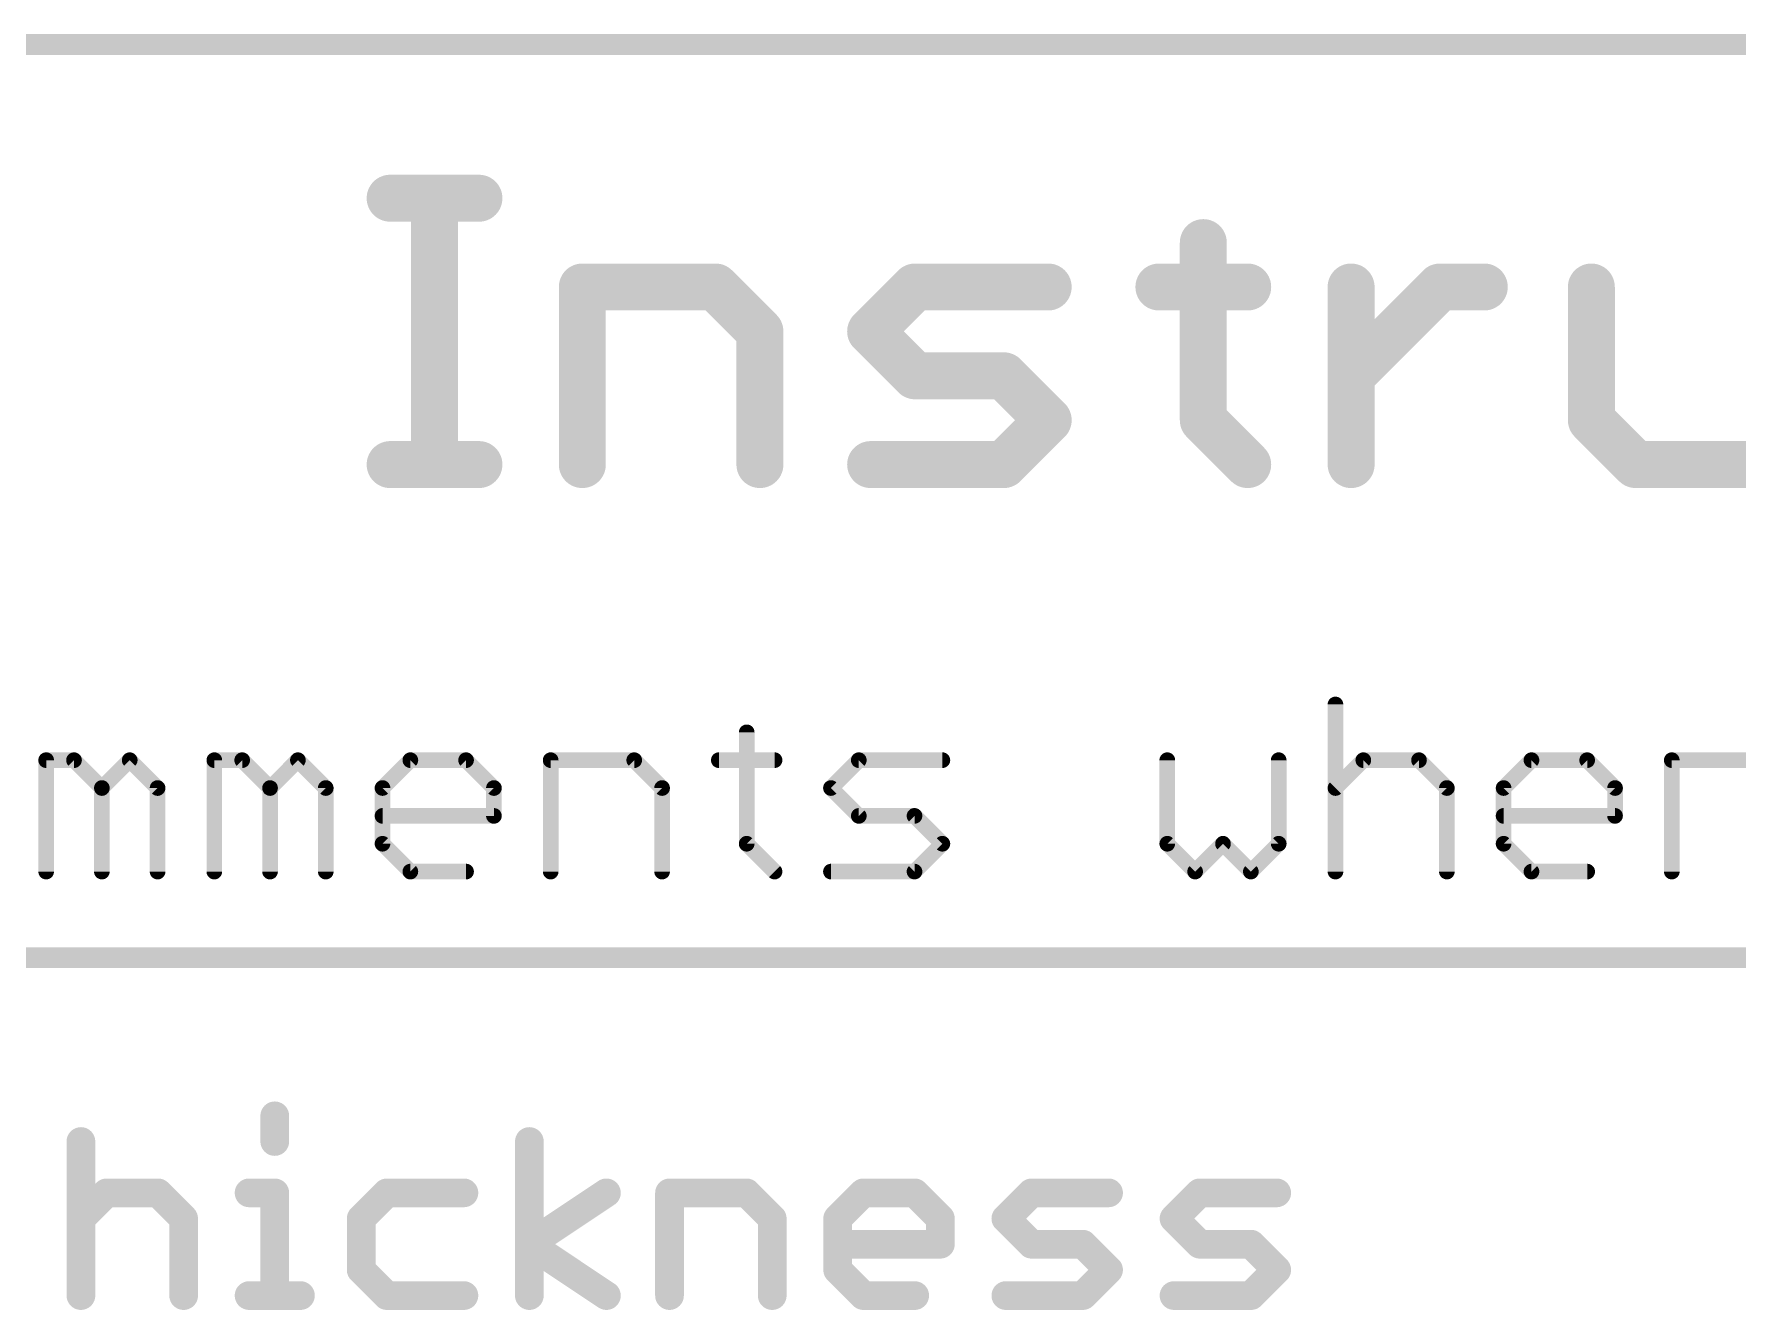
# Model space of a CAD drawing. Extents: x -34 to 73, y -65 to 31.
# Drawn here: x -12.87 to 3.72, y -26.29 to -13.87 of the extents above; entities that cross this region are included whole.
import ezdxf

# ---------------------------------------------------------------- set-up
doc = ezdxf.new("R2010")
doc.units = 0
doc.layers.add('51', color=53, linetype='CONTINUOUS')

msp = doc.modelspace()

# ---------------------------------------------------------------- linework, layer by layer
at = {"layer": '51'}
for points, const_width in [([(-34.29, -13.97), (67.31, -13.97)], 0.2032), ([(-9.4034, -15.4664), (-8.5391, -15.4664)], 0.4572), ([(-8.9713, -18.0594), (-8.9713, -15.4664)], 0.4572), ([(-1.4871, -15.8986), (-1.4871, -17.6272)], 0.4572), ([(-7.5324, -18.0594), (-7.5324, -16.3307)], 0.4572), ([(-7.5324, -16.3307), (-6.2359, -16.3307)], 0.4572), ([(-6.2359, -16.3307), (-5.8037, -16.7629)], 0.4572), ([(-4.7258, -16.7629), (-4.2937, -16.3307)], 0.4572), ([(-4.2937, -16.3307), (-2.9972, -16.3307)], 0.4572), ([(-1.9193, -16.3307), (-1.0549, -16.3307)], 0.4572), ([(-0.0482, -18.0594), (-0.0482, -16.3307)], 0.4572), ([(-0.0482, -17.1951), (0.8161, -16.3307)], 0.4572), ([(0.8161, -16.3307), (1.2483, -16.3307)], 0.4572), ([(2.2906, -16.3307), (2.2906, -17.6272)], 0.4572), ([(-5.8037, -16.7629), (-5.8037, -18.0594)], 0.4572), ([(-4.2937, -17.1951), (-4.7258, -16.7629)], 0.4572), ([(-3.4293, -17.1951), (-4.2937, -17.1951)], 0.4572), ([(-2.9972, -17.6272), (-3.4293, -17.1951)], 0.4572), ([(-3.4293, -18.0594), (-2.9972, -17.6272)], 0.4572), ([(-1.4871, -17.6272), (-1.0549, -18.0594)], 0.4572), ([(2.2906, -17.6272), (2.7227, -18.0594)], 0.4572), ([(-9.4034, -18.0594), (-8.5391, -18.0594)], 0.4572), ([(-4.7258, -18.0594), (-3.4293, -18.0594)], 0.4572), ([(2.7227, -18.0594), (4.0192, -18.0594)], 0.4572), ([(-0.2007, -20.3948), (-0.2007, -22.0218)], 0.1524), ([(-5.9324, -20.666), (-5.9324, -21.7506)], 0.1524), ([(-12.7522, -22.0218), (-12.7522, -20.9371)], 0.1524), ([(-12.7522, -20.9371), (-12.481, -20.9371)], 0.1524), ([(-12.481, -20.9371), (-12.2099, -21.2083)], 0.1524), ([(-12.2099, -21.2083), (-11.9387, -20.9371)], 0.1524), ([(-11.9387, -20.9371), (-11.6675, -21.2083)], 0.1524), ([(-11.1151, -22.0218), (-11.1151, -20.9371)], 0.1524), ([(-11.1151, -20.9371), (-10.8439, -20.9371)], 0.1524), ([(-10.8439, -20.9371), (-10.5727, -21.2083)], 0.1524), ([(-10.5727, -21.2083), (-10.3016, -20.9371)], 0.1524), ([(-10.3016, -20.9371), (-10.0304, -21.2083)], 0.1524), ([(-9.4779, -21.2083), (-9.2067, -20.9371)], 0.1524), ([(-9.2067, -20.9371), (-8.6644, -20.9371)], 0.1524), ([(-8.6644, -20.9371), (-8.3932, -21.2083)], 0.1524), ([(-7.8407, -22.0218), (-7.8407, -20.9371)], 0.1524), ([(-7.8407, -20.9371), (-7.0272, -20.9371)], 0.1524), ([(-7.0272, -20.9371), (-6.7561, -21.2083)], 0.1524), ([(-6.2036, -20.9371), (-5.6613, -20.9371)], 0.1524), ([(-5.1121, -21.2083), (-4.841, -20.9371)], 0.1524), ([(-4.841, -20.9371), (-4.0275, -20.9371)], 0.1524), ([(-1.8378, -20.9371), (-1.8378, -21.7506)], 0.1524), ([(-0.7532, -21.7506), (-0.7532, -20.9371)], 0.1524), ([(-0.2007, -21.2083), (0.0705, -20.9371)], 0.1524), ([(0.0705, -20.9371), (0.6128, -20.9371)], 0.1524), ([(0.6128, -20.9371), (0.884, -21.2083)], 0.1524), ([(1.4365, -21.2083), (1.7076, -20.9371)], 0.1524), ([(1.7076, -20.9371), (2.25, -20.9371)], 0.1524), ([(2.25, -20.9371), (2.5211, -21.2083)], 0.1524), ([(3.0736, -22.0218), (3.0736, -20.9371)], 0.1524), ([(3.0736, -20.9371), (3.8871, -20.9371)], 0.1524), ([(-12.2099, -21.2083), (-12.2099, -22.0218)], 0.1524), ([(-11.6675, -21.2083), (-11.6675, -22.0218)], 0.1524), ([(-10.5727, -21.2083), (-10.5727, -22.0218)], 0.1524), ([(-10.0304, -21.2083), (-10.0304, -22.0218)], 0.1524), ([(-9.4779, -21.7506), (-9.4779, -21.2083)], 0.1524), ([(-8.3932, -21.2083), (-8.3932, -21.4795)], 0.1524), ([(-6.7561, -21.2083), (-6.7561, -22.0218)], 0.1524), ([(-4.841, -21.4795), (-5.1121, -21.2083)], 0.1524), ([(0.884, -21.2083), (0.884, -22.0218)], 0.1524), ([(1.4365, -21.7506), (1.4365, -21.2083)], 0.1524), ([(2.5211, -21.2083), (2.5211, -21.4795)], 0.1524), ([(-8.3932, -21.4795), (-9.4779, -21.4795)], 0.1524), ([(-4.2987, -21.4795), (-4.841, -21.4795)], 0.1524), ([(-4.0275, -21.7506), (-4.2987, -21.4795)], 0.1524), ([(2.5211, -21.4795), (1.4365, -21.4795)], 0.1524), ([(-9.2067, -22.0218), (-9.4779, -21.7506)], 0.1524), ([(-5.9324, -21.7506), (-5.6613, -22.0218)], 0.1524), ([(-4.2987, -22.0218), (-4.0275, -21.7506)], 0.1524), ([(-1.8378, -21.7506), (-1.5667, -22.0218)], 0.1524), ([(-1.5667, -22.0218), (-1.2955, -21.7506)], 0.1524), ([(-1.2955, -21.7506), (-1.0243, -22.0218)], 0.1524), ([(-1.0243, -22.0218), (-0.7532, -21.7506)], 0.1524), ([(1.7076, -22.0218), (1.4365, -21.7506)], 0.1524), ([(-8.6644, -22.0218), (-9.2067, -22.0218)], 0.1524), ([(-5.1121, -22.0218), (-4.2987, -22.0218)], 0.1524), ([(2.25, -22.0218), (1.7076, -22.0218)], 0.1524), ([(-34.29, -22.86), (67.31, -22.86)], 0.2032), ([(-10.5267, -24.3994), (-10.5267, -24.6494)], 0.2794), ([(-12.4139, -24.6494), (-12.4139, -26.1493)], 0.2794), ([(-8.0481, -26.1493), (-8.0481, -24.6494)], 0.2794), ([(-12.4139, -25.3994), (-12.1639, -25.1494)], 0.2794), ([(-12.1639, -25.1494), (-11.6639, -25.1494)], 0.2794), ([(-11.6639, -25.1494), (-11.4139, -25.3994)], 0.2794), ([(-10.7767, -25.1494), (-10.5267, -25.1494)], 0.2794), ([(-10.5267, -25.1494), (-10.5267, -26.1493)], 0.2794), ([(-9.4353, -25.1494), (-9.6853, -25.3994)], 0.2794), ([(-8.6854, -25.1494), (-9.4353, -25.1494)], 0.2794), ([(-8.0481, -25.6493), (-7.2982, -25.1494)], 0.2794), ([(-6.6838, -26.1493), (-6.6838, -25.1494)], 0.2794), ([(-6.6838, -25.1494), (-5.9339, -25.1494)], 0.2794), ([(-5.9339, -25.1494), (-5.6839, -25.3994)], 0.2794), ([(-5.0467, -25.3994), (-4.7967, -25.1494)], 0.2794), ([(-4.7967, -25.1494), (-4.2967, -25.1494)], 0.2794), ([(-4.2967, -25.1494), (-4.0467, -25.3994)], 0.2794), ([(-3.4095, -25.3994), (-3.1595, -25.1494)], 0.2794), ([(-3.1595, -25.1494), (-2.4096, -25.1494)], 0.2794), ([(-1.7724, -25.3994), (-1.5224, -25.1494)], 0.2794), ([(-1.5224, -25.1494), (-0.7724, -25.1494)], 0.2794), ([(-11.4139, -25.3994), (-11.4139, -26.1493)], 0.2794), ([(-9.6853, -25.3994), (-9.6853, -25.8993)], 0.2794), ([(-5.6839, -25.3994), (-5.6839, -26.1493)], 0.2794), ([(-5.0467, -25.8993), (-5.0467, -25.3994)], 0.2794), ([(-4.0467, -25.3994), (-4.0467, -25.6493)], 0.2794), ([(-3.1595, -25.6493), (-3.4095, -25.3994)], 0.2794), ([(-1.5224, -25.6493), (-1.7724, -25.3994)], 0.2794), ([(-7.2982, -26.1493), (-8.0481, -25.6493)], 0.2794), ([(-4.0467, -25.6493), (-5.0467, -25.6493)], 0.2794), ([(-2.6596, -25.6493), (-3.1595, -25.6493)], 0.2794), ([(-2.4096, -25.8993), (-2.6596, -25.6493)], 0.2794), ([(-1.0224, -25.6493), (-1.5224, -25.6493)], 0.2794), ([(-0.7724, -25.8993), (-1.0224, -25.6493)], 0.2794), ([(-9.6853, -25.8993), (-9.4353, -26.1493)], 0.2794), ([(-4.7967, -26.1493), (-5.0467, -25.8993)], 0.2794), ([(-2.6596, -26.1493), (-2.4096, -25.8993)], 0.2794), ([(-1.0224, -26.1493), (-0.7724, -25.8993)], 0.2794), ([(-10.7767, -26.1493), (-10.2768, -26.1493)], 0.2794), ([(-9.4353, -26.1493), (-8.6854, -26.1493)], 0.2794), ([(-4.2967, -26.1493), (-4.7967, -26.1493)], 0.2794), ([(-3.4095, -26.1493), (-2.6596, -26.1493)], 0.2794), ([(-1.7724, -26.1493), (-1.0224, -26.1493)], 0.2794)]:
    msp.add_lwpolyline(points, dxfattribs=dict(at, const_width=const_width))
for points, const_width in [([(-9.4034, -15.3521, 1), (-9.4034, -15.5807)], 0.2286), ([(-8.857, -15.4664, 1), (-9.0856, -15.4664)], 0.2286), ([(-8.5391, -15.5807, 1), (-8.5391, -15.3521)], 0.2286), ([(-1.3728, -15.8986, 1), (-1.6014, -15.8986)], 0.2286), ([(-7.4181, -16.3307, 1), (-7.6467, -16.3307)], 0.2286), ([(-7.5324, -16.2164, 1), (-7.5324, -16.445)], 0.2286), ([(-6.1551, -16.2499, 1), (-6.3167, -16.4115)], 0.2286), ([(-6.2359, -16.445, 1), (-6.2359, -16.2164)], 0.2286), ([(-4.2937, -16.2164, 1), (-4.2937, -16.445)], 0.2286), ([(-4.2128, -16.4115, 1), (-4.3745, -16.2499)], 0.2286), ([(-2.9972, -16.445, 1), (-2.9972, -16.2164)], 0.2286), ([(-1.9193, -16.2164, 1), (-1.9193, -16.445)], 0.2286), ([(-1.0549, -16.445, 1), (-1.0549, -16.2164)], 0.2286), ([(0.0661, -16.3307, 1), (-0.1625, -16.3307)], 0.2286), ([(0.8161, -16.2164, 1), (0.8161, -16.445)], 0.2286), ([(0.8969, -16.4115, 1), (0.7353, -16.2499)], 0.2286), ([(1.2483, -16.445, 1), (1.2483, -16.2164)], 0.2286), ([(2.4049, -16.3307, 1), (2.1763, -16.3307)], 0.2286), ([(-5.6894, -16.7629, 1), (-5.918, -16.7629)], 0.2286), ([(-5.8845, -16.8437, 1), (-5.7229, -16.6821)], 0.2286), ([(-4.645, -16.6821, 1), (-4.8067, -16.8437)], 0.2286), ([(-4.8067, -16.6821, 1), (-4.645, -16.8437)], 0.2286), ([(-4.2937, -17.0808, 1), (-4.2937, -17.3094)], 0.2286), ([(-4.3745, -17.2759, 1), (-4.2128, -17.1142)], 0.2286), ([(-3.3485, -17.1142, 1), (-3.5102, -17.2759)], 0.2286), ([(-3.4293, -17.3094, 1), (-3.4293, -17.0808)], 0.2286), ([(-0.1291, -17.1142, 1), (0.0326, -17.2759)], 0.2286), ([(-2.9163, -17.7081, 1), (-3.078, -17.5464)], 0.2286), ([(-1.4063, -17.5464, 1), (-1.5679, -17.7081)], 0.2286), ([(2.3714, -17.5464, 1), (2.2097, -17.7081)], 0.2286), ([(-3.078, -17.7081, 1), (-2.9163, -17.5464)], 0.2286), ([(-1.6014, -17.6272, 1), (-1.3728, -17.6272)], 0.2286), ([(2.1763, -17.6272, 1), (2.4049, -17.6272)], 0.2286), ([(-9.4034, -17.9451, 1), (-9.4034, -18.1737)], 0.2286), ([(-8.5391, -18.1737, 1), (-8.5391, -17.9451)], 0.2286), ([(-4.7258, -17.9451, 1), (-4.7258, -18.1737)], 0.2286), ([(-3.5102, -17.9786, 1), (-3.3485, -18.1402)], 0.2286), ([(-3.4293, -18.1737, 1), (-3.4293, -17.9451)], 0.2286), ([(-1.1358, -18.1402, 1), (-0.9741, -17.9786)], 0.2286), ([(2.7227, -17.9451, 1), (2.7227, -18.1737)], 0.2286), ([(2.6419, -18.1402, 1), (2.8035, -17.9786)], 0.2286), ([(-9.0856, -18.0594, 1), (-8.857, -18.0594)], 0.2286), ([(-7.6467, -18.0594, 1), (-7.4181, -18.0594)], 0.2286), ([(-5.918, -18.0594, 1), (-5.6894, -18.0594)], 0.2286), ([(-0.1625, -18.0594, 1), (0.0661, -18.0594)], 0.2286), ([(-0.1626, -20.3948, 1), (-0.2388, -20.3948)], 0.0762), ([(-5.8943, -20.666, 1), (-5.9705, -20.666)], 0.0762), ([(-12.7141, -20.9371, 1), (-12.7903, -20.9371)], 0.0762), ([(-12.7522, -20.899, 1), (-12.7522, -20.9752)], 0.0762), ([(-12.4541, -20.9102, 1), (-12.508, -20.9641)], 0.0762), ([(-12.481, -20.9752, 1), (-12.481, -20.899)], 0.0762), ([(-11.9118, -20.9102, 1), (-11.9657, -20.9641)], 0.0762), ([(-11.9118, -20.9641, 1), (-11.9657, -20.9102)], 0.0762), ([(-11.077, -20.9371, 1), (-11.1532, -20.9371)], 0.0762), ([(-11.1151, -20.899, 1), (-11.1151, -20.9752)], 0.0762), ([(-10.8169, -20.9102, 1), (-10.8708, -20.9641)], 0.0762), ([(-10.8439, -20.9752, 1), (-10.8439, -20.899)], 0.0762), ([(-10.2746, -20.9102, 1), (-10.3285, -20.9641)], 0.0762), ([(-10.2746, -20.9641, 1), (-10.3285, -20.9102)], 0.0762), ([(-9.2067, -20.899, 1), (-9.2067, -20.9752)], 0.0762), ([(-9.1798, -20.9641, 1), (-9.2337, -20.9102)], 0.0762), ([(-8.6375, -20.9102, 1), (-8.6913, -20.9641)], 0.0762), ([(-8.6644, -20.9752, 1), (-8.6644, -20.899)], 0.0762), ([(-7.8026, -20.9371, 1), (-7.8788, -20.9371)], 0.0762), ([(-7.8407, -20.899, 1), (-7.8407, -20.9752)], 0.0762), ([(-7.0003, -20.9102, 1), (-7.0542, -20.9641)], 0.0762), ([(-7.0272, -20.9752, 1), (-7.0272, -20.899)], 0.0762), ([(-6.2036, -20.899, 1), (-6.2036, -20.9752)], 0.0762), ([(-5.6613, -20.9752, 1), (-5.6613, -20.899)], 0.0762), ([(-4.841, -20.899, 1), (-4.841, -20.9752)], 0.0762), ([(-4.814, -20.9641, 1), (-4.8679, -20.9102)], 0.0762), ([(-4.0275, -20.9752, 1), (-4.0275, -20.899)], 0.0762), ([(-1.7997, -20.9371, 1), (-1.8759, -20.9371)], 0.0762), ([(-0.7151, -20.9371, 1), (-0.7913, -20.9371)], 0.0762), ([(0.0705, -20.899, 1), (0.0705, -20.9752)], 0.0762), ([(0.0974, -20.9641, 1), (0.0435, -20.9102)], 0.0762), ([(0.6398, -20.9102, 1), (0.5859, -20.9641)], 0.0762), ([(0.6128, -20.9752, 1), (0.6128, -20.899)], 0.0762), ([(1.7076, -20.899, 1), (1.7076, -20.9752)], 0.0762), ([(1.7346, -20.9641, 1), (1.6807, -20.9102)], 0.0762), ([(2.2769, -20.9102, 1), (2.223, -20.9641)], 0.0762), ([(2.25, -20.9752, 1), (2.25, -20.899)], 0.0762), ([(3.1117, -20.9371, 1), (3.0355, -20.9371)], 0.0762), ([(3.0736, -20.899, 1), (3.0736, -20.9752)], 0.0762), ([(-12.1718, -21.2083, 1), (-12.248, -21.2083)], 0.0762), ([(-12.2368, -21.1814, 1), (-12.1829, -21.2352)], 0.0762), ([(-12.2368, -21.2352, 1), (-12.1829, -21.1814)], 0.0762), ([(-11.6294, -21.2083, 1), (-11.7056, -21.2083)], 0.0762), ([(-11.6945, -21.2352, 1), (-11.6406, -21.1814)], 0.0762), ([(-10.5346, -21.2083, 1), (-10.6108, -21.2083)], 0.0762), ([(-10.5997, -21.1814, 1), (-10.5458, -21.2352)], 0.0762), ([(-10.5997, -21.2352, 1), (-10.5458, -21.1814)], 0.0762), ([(-9.9923, -21.2083, 1), (-10.0685, -21.2083)], 0.0762), ([(-10.0573, -21.2352, 1), (-10.0034, -21.1814)], 0.0762), ([(-9.4398, -21.2083, 1), (-9.516, -21.2083)], 0.0762), ([(-9.5048, -21.1814, 1), (-9.451, -21.2352)], 0.0762), ([(-8.3551, -21.2083, 1), (-8.4313, -21.2083)], 0.0762), ([(-8.4202, -21.2352, 1), (-8.3663, -21.1814)], 0.0762), ([(-6.718, -21.2083, 1), (-6.7942, -21.2083)], 0.0762), ([(-6.783, -21.2352, 1), (-6.7291, -21.1814)], 0.0762), ([(-5.0852, -21.1814, 1), (-5.1391, -21.2352)], 0.0762), ([(-5.1391, -21.1814, 1), (-5.0852, -21.2352)], 0.0762), ([(-0.2276, -21.1814, 1), (-0.1737, -21.2352)], 0.0762), ([(0.9221, -21.2083, 1), (0.8459, -21.2083)], 0.0762), ([(0.857, -21.2352, 1), (0.9109, -21.1814)], 0.0762), ([(1.4746, -21.2083, 1), (1.3984, -21.2083)], 0.0762), ([(1.4095, -21.1814, 1), (1.4634, -21.2352)], 0.0762), ([(2.5592, -21.2083, 1), (2.483, -21.2083)], 0.0762), ([(2.4942, -21.2352, 1), (2.5481, -21.1814)], 0.0762), ([(-9.4779, -21.4414, 1), (-9.4779, -21.5176)], 0.0762), ([(-8.4313, -21.4795, 1), (-8.3551, -21.4795)], 0.0762), ([(-8.3932, -21.5176, 1), (-8.3932, -21.4414)], 0.0762), ([(-4.841, -21.4414, 1), (-4.841, -21.5176)], 0.0762), ([(-4.8679, -21.5064, 1), (-4.814, -21.4525)], 0.0762), ([(-4.2717, -21.4525, 1), (-4.3256, -21.5064)], 0.0762), ([(-4.2987, -21.5176, 1), (-4.2987, -21.4414)], 0.0762), ([(1.4365, -21.4414, 1), (1.4365, -21.5176)], 0.0762), ([(2.483, -21.4795, 1), (2.5592, -21.4795)], 0.0762), ([(2.5211, -21.5176, 1), (2.5211, -21.4414)], 0.0762), ([(-9.451, -21.7237, 1), (-9.5048, -21.7776)], 0.0762), ([(-9.516, -21.7506, 1), (-9.4398, -21.7506)], 0.0762), ([(-5.9055, -21.7237, 1), (-5.9594, -21.7776)], 0.0762), ([(-5.9705, -21.7506, 1), (-5.8943, -21.7506)], 0.0762), ([(-4.0005, -21.7776, 1), (-4.0544, -21.7237)], 0.0762), ([(-4.0544, -21.7776, 1), (-4.0005, -21.7237)], 0.0762), ([(-1.8109, -21.7237, 1), (-1.8648, -21.7776)], 0.0762), ([(-1.8759, -21.7506, 1), (-1.7997, -21.7506)], 0.0762), ([(-1.2686, -21.7237, 1), (-1.3224, -21.7776)], 0.0762), ([(-1.2686, -21.7776, 1), (-1.3224, -21.7237)], 0.0762), ([(-0.7913, -21.7506, 1), (-0.7151, -21.7506)], 0.0762), ([(-0.7262, -21.7776, 1), (-0.7801, -21.7237)], 0.0762), ([(1.4634, -21.7237, 1), (1.4095, -21.7776)], 0.0762), ([(1.3984, -21.7506, 1), (1.4746, -21.7506)], 0.0762), ([(-12.7903, -22.0218, 1), (-12.7141, -22.0218)], 0.0762), ([(-12.248, -22.0218, 1), (-12.1718, -22.0218)], 0.0762), ([(-11.7056, -22.0218, 1), (-11.6294, -22.0218)], 0.0762), ([(-11.1532, -22.0218, 1), (-11.077, -22.0218)], 0.0762), ([(-10.6108, -22.0218, 1), (-10.5346, -22.0218)], 0.0762), ([(-10.0685, -22.0218, 1), (-9.9923, -22.0218)], 0.0762), ([(-9.2067, -21.9837, 1), (-9.2067, -22.0599)], 0.0762), ([(-9.2337, -22.0487, 1), (-9.1798, -21.9949)], 0.0762), ([(-8.6644, -22.0599, 1), (-8.6644, -21.9837)], 0.0762), ([(-7.8788, -22.0218, 1), (-7.8026, -22.0218)], 0.0762), ([(-6.7942, -22.0218, 1), (-6.718, -22.0218)], 0.0762), ([(-5.6882, -22.0487, 1), (-5.6343, -21.9949)], 0.0762), ([(-5.1121, -21.9837, 1), (-5.1121, -22.0599)], 0.0762), ([(-4.3256, -21.9949, 1), (-4.2717, -22.0487)], 0.0762), ([(-4.2987, -22.0599, 1), (-4.2987, -21.9837)], 0.0762), ([(-1.5936, -21.9949, 1), (-1.5397, -22.0487)], 0.0762), ([(-1.5936, -22.0487, 1), (-1.5397, -21.9949)], 0.0762), ([(-1.0513, -21.9949, 1), (-0.9974, -22.0487)], 0.0762), ([(-1.0513, -22.0487, 1), (-0.9974, -21.9949)], 0.0762), ([(-0.2388, -22.0218, 1), (-0.1626, -22.0218)], 0.0762), ([(0.8459, -22.0218, 1), (0.9221, -22.0218)], 0.0762), ([(1.7076, -21.9837, 1), (1.7076, -22.0599)], 0.0762), ([(1.6807, -22.0487, 1), (1.7346, -21.9949)], 0.0762), ([(2.25, -22.0599, 1), (2.25, -21.9837)], 0.0762), ([(3.0355, -22.0218, 1), (3.1117, -22.0218)], 0.0762), ([(-10.4569, -24.3994, 1), (-10.5966, -24.3994)], 0.1397), ([(-12.344, -24.6494, 1), (-12.4837, -24.6494)], 0.1397), ([(-7.9783, -24.6494, 1), (-8.118, -24.6494)], 0.1397), ([(-10.5966, -24.6494, 1), (-10.4569, -24.6494)], 0.1397), ([(-12.1639, -25.0795, 1), (-12.1639, -25.2192)], 0.1397), ([(-12.1145, -25.1988, 1), (-12.2133, -25.1)], 0.1397), ([(-11.6145, -25.1, 1), (-11.7133, -25.1988)], 0.1397), ([(-11.6639, -25.2192, 1), (-11.6639, -25.0795)], 0.1397), ([(-10.7767, -25.0795, 1), (-10.7767, -25.2192)], 0.1397), ([(-10.4569, -25.1494, 1), (-10.5966, -25.1494)], 0.1397), ([(-10.5267, -25.2192, 1), (-10.5267, -25.0795)], 0.1397), ([(-9.4353, -25.0795, 1), (-9.4353, -25.2192)], 0.1397), ([(-9.3859, -25.1988, 1), (-9.4847, -25.1)], 0.1397), ([(-8.6854, -25.2192, 1), (-8.6854, -25.0795)], 0.1397), ([(-7.2594, -25.2075, 1), (-7.3369, -25.0913)], 0.1397), ([(-6.614, -25.1494, 1), (-6.7537, -25.1494)], 0.1397), ([(-6.6838, -25.0795, 1), (-6.6838, -25.2192)], 0.1397), ([(-5.8845, -25.1, 1), (-5.9833, -25.1988)], 0.1397), ([(-5.9339, -25.2192, 1), (-5.9339, -25.0795)], 0.1397), ([(-4.7967, -25.0795, 1), (-4.7967, -25.2192)], 0.1397), ([(-4.7473, -25.1988, 1), (-4.8461, -25.1)], 0.1397), ([(-4.2473, -25.1, 1), (-4.3461, -25.1988)], 0.1397), ([(-4.2967, -25.2192, 1), (-4.2967, -25.0795)], 0.1397), ([(-3.1595, -25.0795, 1), (-3.1595, -25.2192)], 0.1397), ([(-3.1101, -25.1988, 1), (-3.2089, -25.1)], 0.1397), ([(-2.4096, -25.2192, 1), (-2.4096, -25.0795)], 0.1397), ([(-1.5224, -25.0795, 1), (-1.5224, -25.2192)], 0.1397), ([(-1.473, -25.1988, 1), (-1.5718, -25.1)], 0.1397), ([(-0.7724, -25.2192, 1), (-0.7724, -25.0795)], 0.1397), ([(-12.4633, -25.35, 1), (-12.3645, -25.4488)], 0.1397), ([(-11.3441, -25.3994, 1), (-11.4838, -25.3994)], 0.1397), ([(-11.4633, -25.4488, 1), (-11.3646, -25.35)], 0.1397), ([(-9.6154, -25.3994, 1), (-9.7551, -25.3994)], 0.1397), ([(-9.7347, -25.35, 1), (-9.6359, -25.4488)], 0.1397), ([(-5.6141, -25.3994, 1), (-5.7538, -25.3994)], 0.1397), ([(-5.7333, -25.4488, 1), (-5.6345, -25.35)], 0.1397), ([(-4.9768, -25.3994, 1), (-5.1165, -25.3994)], 0.1397), ([(-5.0961, -25.35, 1), (-4.9973, -25.4488)], 0.1397), ([(-3.9769, -25.3994, 1), (-4.1166, -25.3994)], 0.1397), ([(-4.0961, -25.4488, 1), (-3.9974, -25.35)], 0.1397), ([(-3.3601, -25.35, 1), (-3.4589, -25.4488)], 0.1397), ([(-3.4589, -25.35, 1), (-3.3601, -25.4488)], 0.1397), ([(-1.723, -25.35, 1), (-1.8217, -25.4488)], 0.1397), ([(-1.8217, -25.35, 1), (-1.723, -25.4488)], 0.1397), ([(-8.0094, -25.5912, 1), (-8.0869, -25.7075)], 0.1397), ([(-8.0869, -25.5912, 1), (-8.0094, -25.7075)], 0.1397), ([(-5.0467, -25.5795, 1), (-5.0467, -25.7192)], 0.1397), ([(-4.0467, -25.7192, 1), (-4.0467, -25.5795)], 0.1397), ([(-3.1595, -25.5795, 1), (-3.1595, -25.7192)], 0.1397), ([(-3.2089, -25.6987, 1), (-3.1101, -25.5999)], 0.1397), ([(-2.6102, -25.5999, 1), (-2.709, -25.6987)], 0.1397), ([(-2.6596, -25.7192, 1), (-2.6596, -25.5795)], 0.1397), ([(-1.5224, -25.5795, 1), (-1.5224, -25.7192)], 0.1397), ([(-1.5718, -25.6987, 1), (-1.473, -25.5999)], 0.1397), ([(-0.973, -25.5999, 1), (-1.0718, -25.6987)], 0.1397), ([(-1.0224, -25.7192, 1), (-1.0224, -25.5795)], 0.1397), ([(-4.1166, -25.6493, 1), (-3.9769, -25.6493)], 0.1397), ([(-9.6359, -25.8499, 1), (-9.7347, -25.9487)], 0.1397), ([(-9.7551, -25.8993, 1), (-9.6154, -25.8993)], 0.1397), ([(-4.9973, -25.8499, 1), (-5.0961, -25.9487)], 0.1397), ([(-5.1165, -25.8993, 1), (-4.9768, -25.8993)], 0.1397), ([(-2.3602, -25.9487, 1), (-2.459, -25.8499)], 0.1397), ([(-2.459, -25.9487, 1), (-2.3602, -25.8499)], 0.1397), ([(-0.723, -25.9487, 1), (-0.8218, -25.8499)], 0.1397), ([(-0.8218, -25.9487, 1), (-0.723, -25.8499)], 0.1397), ([(-10.7767, -26.0795, 1), (-10.7767, -26.2191)], 0.1397), ([(-10.2768, -26.2191, 1), (-10.2768, -26.0795)], 0.1397), ([(-9.4353, -26.0795, 1), (-9.4353, -26.2191)], 0.1397), ([(-9.4847, -26.1987, 1), (-9.3859, -26.0999)], 0.1397), ([(-8.6854, -26.2191, 1), (-8.6854, -26.0795)], 0.1397), ([(-7.3369, -26.2074, 1), (-7.2594, -26.0912)], 0.1397), ([(-4.7967, -26.0795, 1), (-4.7967, -26.2191)], 0.1397), ([(-4.8461, -26.1987, 1), (-4.7473, -26.0999)], 0.1397), ([(-4.2967, -26.2191, 1), (-4.2967, -26.0795)], 0.1397), ([(-3.4095, -26.0795, 1), (-3.4095, -26.2191)], 0.1397), ([(-2.709, -26.0999, 1), (-2.6102, -26.1987)], 0.1397), ([(-2.6596, -26.2191, 1), (-2.6596, -26.0795)], 0.1397), ([(-1.7724, -26.0795, 1), (-1.7724, -26.2191)], 0.1397), ([(-1.0718, -26.0999, 1), (-0.973, -26.1987)], 0.1397), ([(-1.0224, -26.2191, 1), (-1.0224, -26.0795)], 0.1397), ([(-12.4837, -26.1493, 1), (-12.344, -26.1493)], 0.1397), ([(-11.4838, -26.1493, 1), (-11.3441, -26.1493)], 0.1397), ([(-10.5966, -26.1493, 1), (-10.4569, -26.1493)], 0.1397), ([(-8.118, -26.1493, 1), (-7.9783, -26.1493)], 0.1397), ([(-6.7537, -26.1493, 1), (-6.614, -26.1493)], 0.1397), ([(-5.7538, -26.1493, 1), (-5.6141, -26.1493)], 0.1397)]:
    msp.add_lwpolyline(points, format="xyb", dxfattribs=dict(at, const_width=const_width))

doc.saveas('drawing.dxf')
